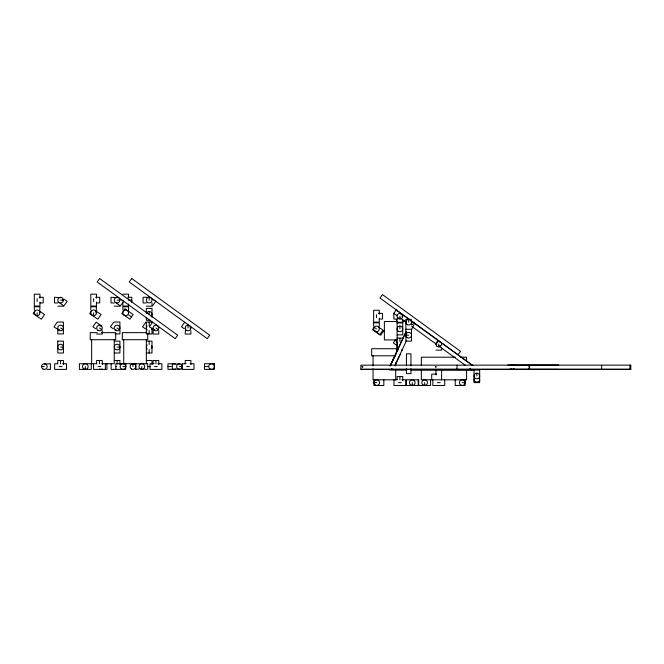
<?xml version="1.0" encoding="UTF-8"?>
<svg xmlns="http://www.w3.org/2000/svg" width="664" height="664" viewBox="0 0 664 664"><rect width="100%" height="100%" fill="white"/><g stroke="black" fill="none" stroke-linecap="round" stroke-linejoin="round"><path stroke-width="1" d="M396.391 321.55L396.391 319.434L397.097 319.434L397.097 349.994L397.919 349.994M390.042 365.839L405.953 331.718M390.208 365.914L406.119 331.792M390.689 365.291L391.553 363.44M391.66 363.208L395.976 353.953M397.08 351.588L397.943 349.745M394.748 365.789L406.36 340.889M411.514 329.825L414.527 323.368L411.456 321.932M395.18 365.283L400.417 354.053M34.81 311.217L33.2 313.541L41.334 319.176L44.554 314.528L39.674 311.15M57.204 322.206L53.983 326.846L56.772 328.78M58.98 330.307L59.453 329.626M91.308 311.217L89.698 313.541L97.824 319.176L101.044 314.528L96.164 311.15M113.702 322.206L110.481 326.846L113.27 328.78M115.478 330.307L115.951 329.626M145.79 322.206L142.569 326.846L145.358 328.78M374.139 327.294L372.529 329.618L380.663 335.254L383.883 330.606M395.727 339.437L393.312 342.923L396.101 344.857M100.621 326.364L101.102 325.692L96.164 322.148L92.869 326.738L95.624 328.721M123.67 301.356L120.375 305.946L115.436 302.402M152.463 305.946L155.758 301.356M152.654 322.148L149.367 326.738L152.122 328.721M154.297 330.282A2.83 2.83 0 0 1 154.787 325.41A2.83 2.83 0 0 1 158.762 328.265A2.83 2.83 0 0 1 154.297 330.282L154.787 329.61M184.75 322.148L181.455 326.738L184.21 328.721M375.036 330.888L379.75 334.739L383.045 330.149L380.289 328.174M403.214 322.023L404.434 320.322M397.238 319.01L393.843 319.01L393.843 313.358L396.275 309.872M458.011 354.725L460.501 351.297L382.472 294.608L379.982 298.036L473.183 365.748M122.89 294.177L128.542 294.177L128.542 298.128M39.159 297.281L43.21 297.281L43.21 302.933L39.956 302.933M95.657 297.281L99.708 297.281L99.708 302.933L96.454 302.933M127.745 297.281L131.796 297.281L131.796 302.56M60.59 300.111L63.42 300.111A2.83 2.83 0 0 1 59.179 302.56A2.83 2.83 0 0 1 59.179 297.663A2.83 2.83 0 0 1 63.42 300.111M117.088 300.111L119.91 300.111A2.83 2.83 0 0 1 115.677 302.56A2.83 2.83 0 0 1 115.677 297.663A2.83 2.83 0 0 1 119.91 300.111M128.401 300.111L131.796 300.111M57.909 302.933L54.514 302.933L54.514 297.281L60.59 297.663M114.399 302.933L111.012 302.933L111.012 297.281L117.088 297.663M146.487 302.933L143.1 302.933L143.1 297.281L149.176 297.281L149.176 300.111M57.768 306.187L63.42 306.187M114.258 306.187L119.91 306.187M146.346 306.187L151.998 306.187L151.998 302.792M39.583 312.827L39.956 306.751L34.304 306.751L34.304 310.146M96.072 312.827L96.454 306.751L90.802 306.751L90.802 310.146M378.488 313.358L382.539 313.358L382.539 319.01L379.285 319.01M411.514 319.367L405.862 319.367L405.862 341.13L411.514 341.13L411.514 329.261L405.862 329.261M150.587 320.289L146.346 320.289L146.346 317.317M397.097 321.55L384.373 321.55L384.373 339.926L397.097 339.926M57.768 322.048L63.42 322.048L63.42 333.926L57.768 333.926L57.768 328.979M114.258 322.048L119.91 322.048L119.91 333.926L115.088 333.926M151.998 322.048L146.346 322.048L146.346 333.926L151.998 333.926L151.998 327.983A2.83 2.83 0 0 1 151.624 329.402M397.097 322.264L402.749 322.264L402.749 319.716M397.097 322.97L402.749 322.97L402.749 334.839L397.097 334.839M185.588 327.983L185.206 334.067L190.858 334.067L190.858 330.672M190.037 327.983L190.858 327.983M97.359 332.647L90.238 332.647L90.238 339.719L115.677 339.719L115.677 332.647L101.426 332.647M146.744 332.647L122.325 332.647L122.325 339.719L147.765 339.719L147.765 333.66M96.629 334.067L102.281 334.067L102.281 330.672M405.862 335.195L408.692 335.195M397.097 338.125L402.749 338.125M114.258 341.13L119.91 341.13L119.91 352.999L114.258 352.999M146.346 341.13L151.998 341.13L151.998 352.999L146.346 352.999M397.097 342.043L396.391 342.043L396.391 339.926M435.957 344.06L436.779 344.06M60.59 347.064L63.42 347.064A2.83 2.83 0 0 0 59.179 344.616A2.83 2.83 0 0 0 59.179 349.513A2.83 2.83 0 0 0 63.42 347.064M117.088 347.064L119.91 347.064A2.83 2.83 0 0 1 115.677 349.513A2.83 2.83 0 0 1 115.677 344.616A2.83 2.83 0 0 1 119.91 347.064M397.097 348.724L371.657 348.724L371.657 355.788L395.678 355.788M401.33 349.994L402.749 349.994M435.957 350.135L441.61 350.135L441.61 347.596M455.263 357.207L421.349 357.207L421.349 365.424M460.401 357.207L466.568 357.207L466.568 361.316M114.258 360.486L119.91 360.486L119.91 364.536M146.346 360.486L151.998 360.486L151.998 364.536M57.627 363.739L54.655 363.739L54.655 369.392L66.525 369.392L66.525 363.739L62.565 363.739M96.786 363.739L91.649 363.739L91.649 339.719M101.924 363.739L114.258 363.739L114.258 339.719M147.192 363.739L115.876 363.739L115.876 369.392M154.123 363.739L150.014 363.739L150.014 369.392L161.883 369.392L161.883 363.739L157.924 363.739M186.061 363.739L182.102 363.739L182.102 369.392L193.971 369.392L193.971 363.739L190.012 363.739M507.86 364.976L558.731 364.976M41.517 366.569L44.339 366.569M59.179 366.569L62.001 366.569M98.04 366.569L100.862 366.569M115.677 366.569L116.358 366.569M122.948 366.569L125.77 366.569A2.83 2.83 0 0 1 121.529 369.01A2.83 2.83 0 0 1 121.529 364.121A2.83 2.83 0 0 1 125.77 366.569M147.765 366.569L150.587 366.569M154.538 366.569L157.36 366.569M167.967 366.569L171.362 366.569M179.438 366.569L182.268 366.569A2.83 2.83 0 0 1 178.027 369.01A2.83 2.83 0 0 1 178.027 364.121A2.83 2.83 0 0 1 182.268 366.569M186.625 366.569L189.447 366.569M204.462 366.569L207.857 366.569M360.892 369.217L630.8 369.217M47.028 369.392L50.414 369.392L50.414 363.739L44.339 364.121M135.605 369.392L139 369.01M146.628 369.392L143.241 369.01M406.808 369.748L389.228 369.748L406.808 369.923M410.941 369.748L474.013 369.923L410.941 369.923M436.663 374.164L431.716 374.164L431.716 379.816M396.956 379.816L373.068 379.816L373.068 368.802M401.903 379.816L405.853 379.816L405.853 385.469L393.984 385.469L393.984 379.816M373.957 382.638L376.778 382.638M398.508 382.638L401.33 382.638M437.369 382.638L440.199 382.638M462.277 382.638L465.099 382.638A2.83 2.83 0 0 1 460.866 385.087A2.83 2.83 0 0 1 460.866 380.19A2.83 2.83 0 0 1 465.099 382.638M474.013 382.605L479.674 382.605M391.494 368.761L393.03 369.474M128.733 314.919L131.522 316.852M117.088 327.983L119.412 329.593M60.59 327.983L62.914 329.593M374.164 327.252L376.463 328.904M153.002 299.381L155.069 300.858M121.603 299.871L122.981 300.858M155.949 327.983L158.248 329.634M64.416 299.381L67.172 301.356L63.877 305.946L58.947 302.402M99.451 327.983L101.75 329.634M396.176 310.013L409.547 319.733M411.215 320.953L472.245 365.283M393.785 313.3L397.13 315.732M400.475 318.164L406.327 322.413M411.34 326.057L436.414 344.276M438.921 346.102L465.671 365.532M469.855 368.57L471.523 369.79M629.92 365.15L629.92 369.392M601.65 365.15L601.65 369.392M558.731 369.392L507.86 369.392M529.581 365.15L529.581 369.392M529.05 365.15L529.05 369.392M476.843 373.168L476.843 375.998M466.568 369.533L466.568 379.816L421.349 379.816L421.349 369.533M465.099 379.816L465.099 385.469L455.214 385.469L455.214 379.816M456.981 365.15L456.981 369.392M444.714 379.816L444.714 385.469L432.845 385.469L432.845 379.816M441.61 369.923L441.61 373.317M441.61 374.164L441.61 379.816M438.779 344.06L438.779 346.89M435.957 369.923L435.957 374.869M430.587 379.816L430.587 385.469L418.718 385.469L418.718 379.816M424.653 382.638L424.653 385.469M412.286 382.638L412.286 385.469M410.95 365.715L410.95 353.846L406.426 353.846L406.426 365.715M410.95 368.686L410.95 373.633L406.426 373.633L406.426 368.686M408.692 319.367L408.692 322.189M402.749 380.613L402.749 376.563L397.097 376.563L397.097 379.816M399.919 316.18L399.919 319.01M399.919 326.074L399.919 328.904M399.919 338.125L399.919 341.52M399.919 376.563L399.919 379.957M397.097 345.048L397.097 351.754M395.678 362.801L395.678 365.798M395.678 369.806L395.678 379.816M383.842 379.816L383.842 385.469L373.957 385.469L373.957 379.816M379.285 314.205L379.285 310.246L373.633 310.246L373.633 322.123L379.285 322.123L379.285 318.164M379.285 327.892L379.285 322.828L373.633 322.828L373.633 326.215M376.463 314.769L376.463 317.599M373.068 355.788L373.068 365.798M190.858 364.536L190.858 360.486L185.206 360.486L185.206 363.739M188.036 325.161L188.036 327.983M182.268 363.739L182.268 369.392M179.836 364.121L167.967 363.739L167.967 369.392L179.836 369.01M172.374 363.739L172.374 369.392M158.771 330.672L158.771 334.067L153.118 334.067L153.118 329.004M158.771 364.536L158.771 360.486L153.118 360.486L153.118 363.739M155.949 360.486L155.949 363.88M151.998 317.317L151.998 308.411L146.346 308.411L146.346 313.358M149.176 311.524L149.176 314.354M149.176 322.048L149.176 325.443M149.176 330.531L149.176 333.926M149.176 341.13L149.176 344.525M149.176 349.604L149.176 352.999M147.748 363.739L147.748 369.392M146.346 339.719L146.346 363.739M141.814 366.569L141.814 369.392M135.879 363.739L135.879 369.392M132.924 363.739L132.924 366.569M128.542 304.07L128.542 306.046L122.89 306.046L122.89 302.651M128.542 312.827L128.542 306.751L122.89 306.751L122.89 310.146M125.77 363.739L125.77 369.392L111.154 369.392L111.154 363.739M123.736 339.719L123.736 363.739M117.088 360.486L117.088 363.88M106.912 363.739L106.912 369.392L93.516 369.392L93.516 363.739M105.385 363.739L105.385 369.392M102.281 364.536L102.281 360.486L96.629 360.486L96.629 363.739M99.451 360.486L99.451 363.88M96.454 298.128L96.454 294.177L90.802 294.177L90.802 306.046L96.454 306.046L96.454 302.087M93.632 298.7L93.632 301.522M93.632 312.827L93.632 315.657M85.324 366.569L85.324 369.392M63.42 364.536L63.42 360.486L57.768 360.486L57.768 363.739M60.59 360.486L60.59 363.88M39.956 298.128L39.956 294.177L34.304 294.177L34.304 306.046L39.956 306.046L39.956 302.087M37.134 298.7L37.134 301.522M37.134 312.827L37.134 315.657M62.773 299.522A2.258 2.258 0 0 1 62.773 300.692M102.248 369.01A2.83 2.83 0 0 1 99.426 369.01M151.624 345.653A2.83 2.83 0 0 1 151.624 348.476M147.176 349.065A2.83 2.83 0 0 1 147.176 345.064M175.321 369.01A2.83 2.83 0 0 1 172.491 369.01M172.491 364.121A2.83 2.83 0 0 1 175.321 364.121M147.176 329.983A2.83 2.83 0 0 1 147.176 325.991M146.727 312.935A2.83 2.83 0 0 1 150.894 312.105A2.83 2.83 0 0 1 151.176 316.346M397.47 345.471A2.83 2.83 0 0 1 397.47 342.649M440.381 345.662A2.258 2.258 0 0 1 439.908 346.019M439.369 346.243A2.258 2.258 0 0 1 438.199 346.243M436.597 344.649A2.258 2.258 0 0 1 436.597 343.479M436.821 342.931A2.258 2.258 0 0 1 437.651 342.101M439.908 342.101A2.258 2.258 0 0 1 440.381 342.466M402.102 315.599A2.258 2.258 0 0 1 402.102 316.769M400.508 318.371A2.258 2.258 0 0 1 399.338 318.371M398.79 318.139A2.258 2.258 0 0 1 398.325 317.782M400.508 313.997A2.258 2.258 0 0 1 401.048 314.23M514.127 368.727A2.258 2.258 0 0 1 510.931 368.727M510.931 365.532A2.258 2.258 0 0 1 514.127 365.532M479.292 378.364A2.83 2.83 0 0 1 476.843 382.605A2.83 2.83 0 0 1 474.395 378.364M57.768 341.13L57.768 352.999L63.42 352.999L63.42 341.13L57.768 341.13M411.755 324.322L412.452 324.447L411.755 324.322M362.137 366.827L362.818 367.009L362.137 366.827M435.443 366.827L436.132 367.009L435.443 366.827M125.006 308.893L121.786 313.541L129.912 319.176L133.132 314.528L125.006 308.893M97.857 330.207L97.807 330.282A2.83 2.83 0 0 0 102.264 328.265A2.83 2.83 0 0 0 98.289 325.41A2.83 2.83 0 0 0 97.807 330.282M99.641 278.531L97.151 281.968L175.18 338.657L177.67 335.22L99.641 278.531M131.729 278.531L129.239 281.968L207.268 338.657L209.758 335.22L131.729 278.531M91.258 363.739L79.389 363.739L79.389 369.392L91.258 369.392L91.258 363.739M214.356 363.739L204.462 363.739L204.462 369.392L214.356 369.392L214.356 363.739M630.8 365.15L360.892 365.15L360.892 369.392L630.8 369.392L630.8 365.15M479.674 370.064L474.013 370.064L474.013 381.933L479.674 381.933L479.674 370.064M418.22 379.816L406.351 379.816L406.351 385.469L418.22 385.469L418.22 379.816M42.928 369.01A2.83 2.83 0 0 0 47.169 366.569A2.83 2.83 0 0 0 42.928 364.121A2.83 2.83 0 0 0 42.928 369.01M83.905 369.01A2.83 2.83 0 0 0 88.146 366.569A2.83 2.83 0 0 0 83.905 364.121A2.83 2.83 0 0 0 83.905 369.01M35.723 315.276A2.83 2.83 0 0 0 39.956 312.827A2.83 2.83 0 0 0 35.723 310.378A2.83 2.83 0 0 0 35.723 315.276M59.179 330.431A2.83 2.83 0 0 0 63.42 327.983A2.83 2.83 0 0 0 59.179 325.543A2.83 2.83 0 0 0 59.179 330.431M140.403 369.01A2.83 2.83 0 0 0 144.644 366.569A2.83 2.83 0 0 0 140.403 364.121A2.83 2.83 0 0 0 140.403 369.01M92.213 315.276A2.83 2.83 0 0 0 96.454 312.827A2.83 2.83 0 0 0 92.213 310.378A2.83 2.83 0 0 0 92.213 315.276M115.677 330.431A2.83 2.83 0 0 0 119.91 327.983A2.83 2.83 0 0 0 115.677 325.543A2.83 2.83 0 0 0 115.677 330.431M131.513 369.01A2.83 2.83 0 0 0 135.746 366.569A2.83 2.83 0 0 0 131.513 364.121A2.83 2.83 0 0 0 131.513 369.01M186.385 330.282A2.83 2.83 0 0 0 190.85 328.265A2.83 2.83 0 0 0 186.874 325.41A2.83 2.83 0 0 0 186.385 330.282M210.114 369.01A2.83 2.83 0 0 0 214.356 366.569A2.83 2.83 0 0 0 210.114 364.121A2.83 2.83 0 0 0 210.114 369.01M147.524 302.402A2.83 2.83 0 0 0 151.99 300.385A2.83 2.83 0 0 0 148.006 297.538A2.83 2.83 0 0 0 147.524 302.402M124.11 315.151A2.83 2.83 0 0 0 128.534 313.059A2.83 2.83 0 0 0 124.508 310.271A2.83 2.83 0 0 0 124.11 315.151M410.875 385.087A2.83 2.83 0 0 0 415.108 382.638A2.83 2.83 0 0 0 410.875 380.19A2.83 2.83 0 0 0 410.875 385.087M436.779 346.06A2.83 2.83 0 0 0 441.51 344.79A2.83 2.83 0 0 0 438.049 341.329A2.83 2.83 0 0 0 436.779 346.06M397.919 318.18A2.83 2.83 0 0 0 402.65 316.919A2.83 2.83 0 0 0 399.188 313.458A2.83 2.83 0 0 0 397.919 318.18M423.234 385.087A2.83 2.83 0 0 0 427.475 382.638A2.83 2.83 0 0 0 423.234 380.19A2.83 2.83 0 0 0 423.234 385.087M375.368 385.087A2.83 2.83 0 0 0 379.609 382.638A2.83 2.83 0 0 0 375.368 380.19A2.83 2.83 0 0 0 375.368 385.087M374.811 331.195A2.83 2.83 0 0 0 379.277 329.178A2.83 2.83 0 0 0 375.301 326.331A2.83 2.83 0 0 0 374.811 331.195M397.919 330.904A2.83 2.83 0 0 0 402.65 329.634A2.83 2.83 0 0 0 399.188 326.173A2.83 2.83 0 0 0 397.919 330.904M475.432 378.447A2.83 2.83 0 0 0 479.674 375.998A2.83 2.83 0 0 0 475.432 373.55A2.83 2.83 0 0 0 475.432 378.447M407.281 324.638A2.83 2.83 0 0 0 411.514 322.189A2.83 2.83 0 0 0 407.281 319.749A2.83 2.83 0 0 0 407.281 324.638M407.281 337.644A2.83 2.83 0 0 0 411.514 335.195A2.83 2.83 0 0 0 407.281 332.747A2.83 2.83 0 0 0 407.281 337.644"/></g></svg>
